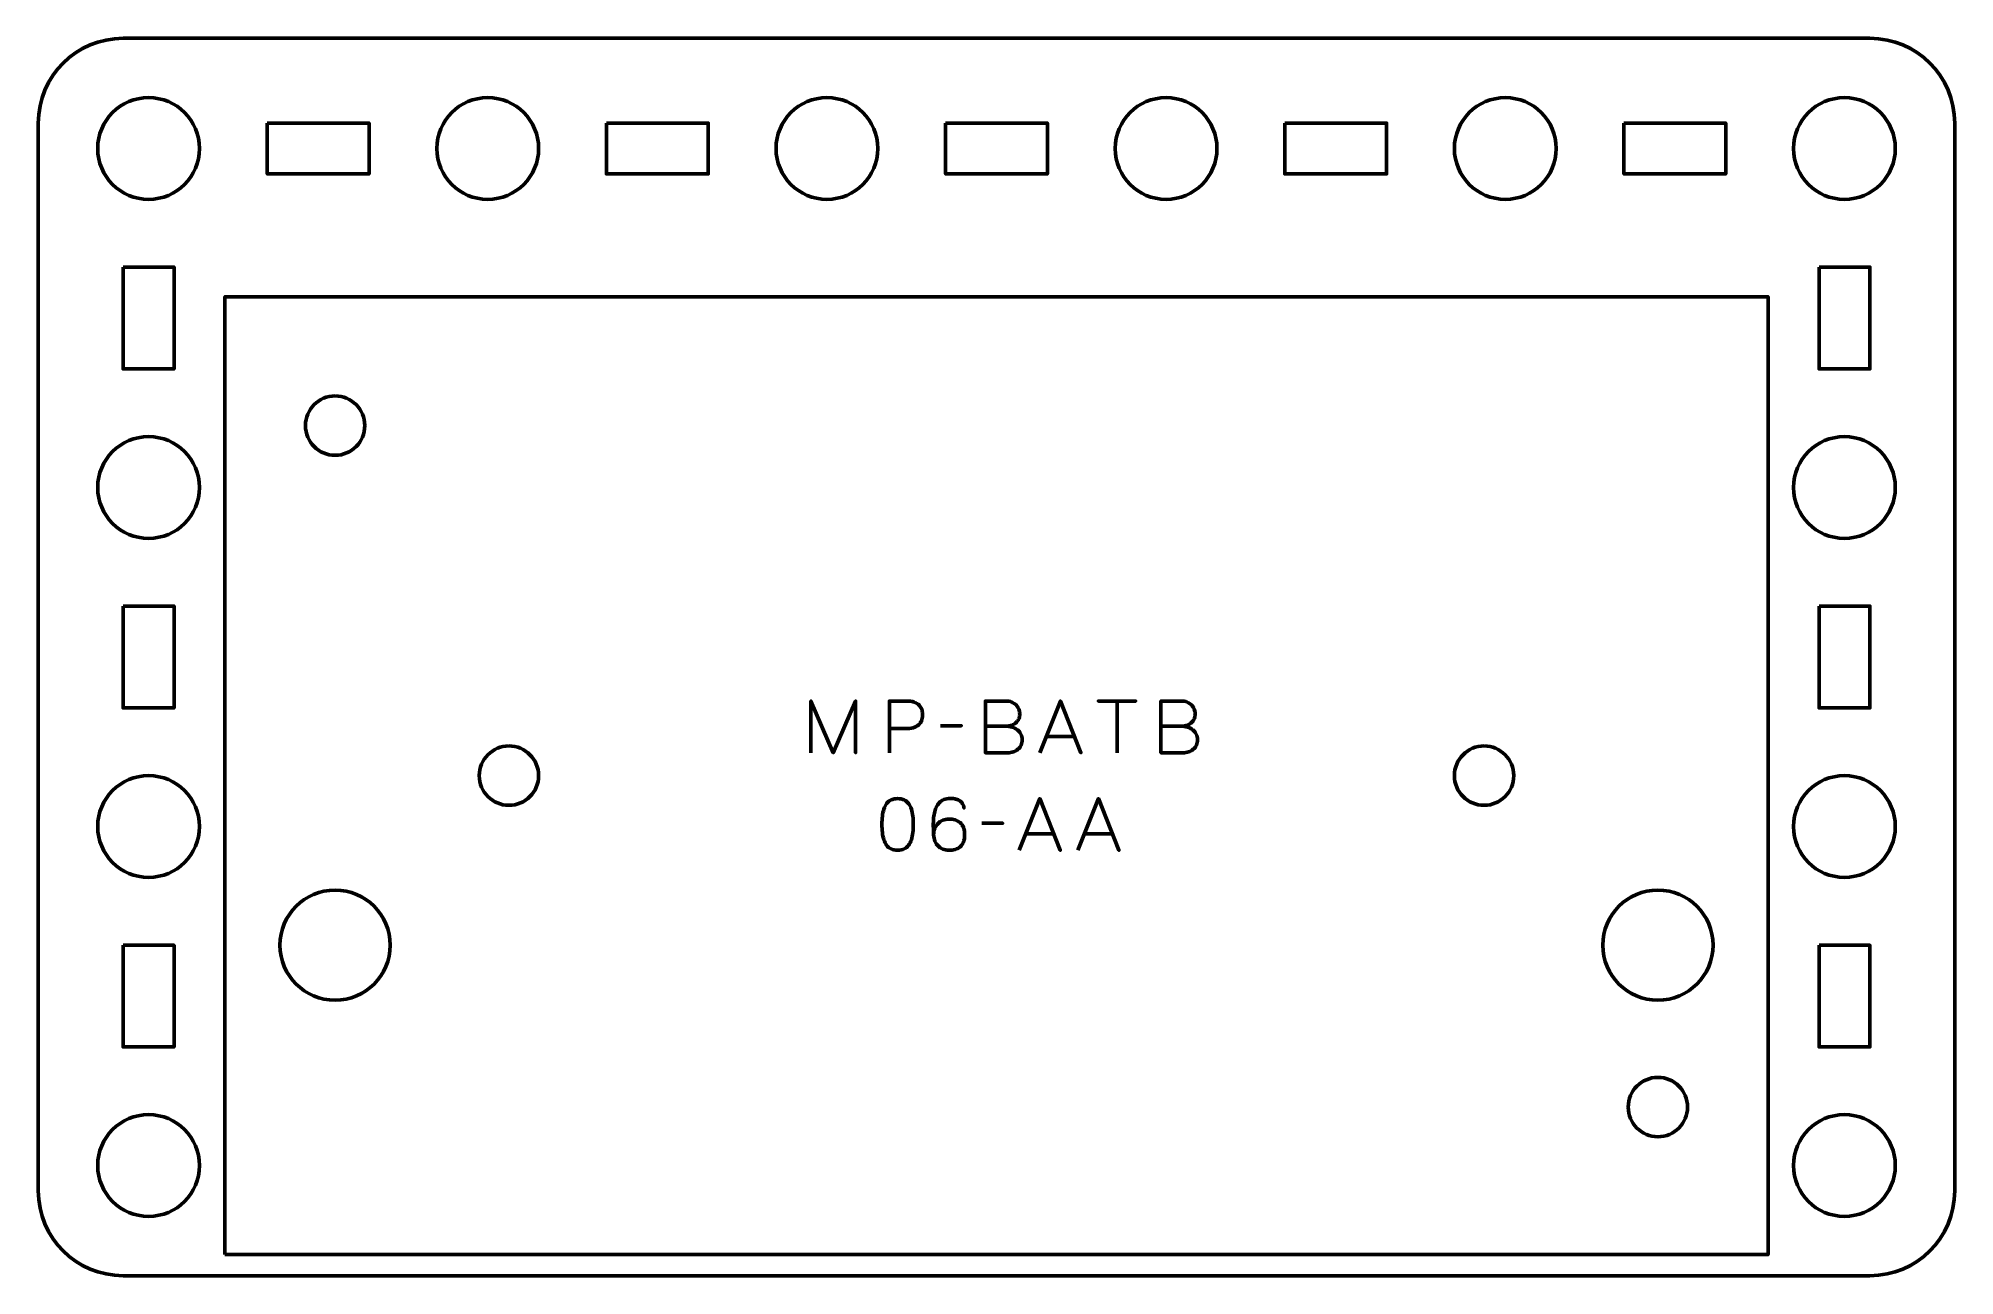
# Model space of a CAD drawing. Header units: centimetres. Extents: x -16.2 to -4.8, y -18.5 to -11.2.
import ezdxf

# ---------------------------------------------------------------- set-up
doc = ezdxf.new("R2010")
doc.units = ezdxf.units.CM
doc.header["$MEASUREMENT"] = 0
doc.layers.add('Layer 1', color=7, linetype='Continuous')

msp = doc.modelspace()

# ---------------------------------------------------------------- linework, layer by layer
at = {"layer": 'Layer 1', "color": 30, "lineweight": 53}
msp.add_lwpolyline([(-15.05, -18.375), (-5.95, -18.375), (-5.95, -12.725), (-15.05, -12.725), (-15.05, -18.375)], close=True, dxfattribs=at)
for centre, major_axis in [((-14.4, -13.485), (0, 0.175)), ((-13.375, -15.55), (0, 0.175)), ((-13.375, -15.55), (0, 0.175)), ((-7.625, -15.55), (0, 0.175)), ((-14.4, -16.55), (0, 0.325)), ((-6.6, -16.55), (0, 0.325)), ((-6.6, -17.505), (0, 0.175))]:
    msp.add_ellipse(centre, major_axis=major_axis, ratio=1, dxfattribs=at)
at = {"layer": 'Layer 1', "lineweight": 53}
for points, knots in [([(-15.64991, -11.19999), (-15.64991, -11.19999), (-5.34994, -11.19999), (-5.34994, -11.19999), (-5.34994, -11.19999), (-5.07295, -11.19999), (-4.84999, -11.42308), (-4.84999, -11.70008), (-4.84999, -11.70008), (-4.84999, -11.70008), (-4.84999, -18.00005), (-4.84999, -18.00005), (-4.84999, -18.00005), (-4.84999, -18.27702), (-5.07295, -18.50001), (-5.34994, -18.50001), (-5.34994, -18.50001), (-5.34994, -18.50001), (-15.64991, -18.50001), (-15.64991, -18.50001), (-15.64991, -18.50001), (-15.92691, -18.50001), (-16.15001, -18.27702), (-16.15001, -18.00005), (-16.15001, -18.00005), (-16.15001, -18.00005), (-16.15001, -11.70008), (-16.15001, -11.70008), (-16.15001, -11.70008), (-16.15001, -11.42308), (-15.92691, -11.19999), (-15.64991, -11.19999)], [0, 0, 0, 0, 0.125, 0.125, 0.125, 0.125, 0.25, 0.25, 0.25, 0.25, 0.375, 0.375, 0.375, 0.375, 0.5, 0.5, 0.5, 0.5, 0.625, 0.625, 0.625, 0.625, 0.75, 0.75, 0.75, 0.75, 0.875, 0.875, 0.875, 0.875, 1, 1, 1, 1]), ([(-15.19998, -11.85002), (-15.19998, -12.01579), (-15.33421, -12.15002), (-15.49998, -12.15002), (-15.49998, -12.15002), (-15.66564, -12.15002), (-15.79998, -12.01579), (-15.79998, -11.85002), (-15.79998, -11.85002), (-15.79998, -11.68435), (-15.66564, -11.55001), (-15.49998, -11.55001), (-15.49998, -11.55001), (-15.33421, -11.55001), (-15.19998, -11.68435), (-15.19998, -11.85002)], [0, 0, 0, 0, 0.25, 0.25, 0.25, 0.25, 0.5, 0.5, 0.5, 0.5, 0.75, 0.75, 0.75, 0.75, 1, 1, 1, 1]), ([(-13.1999, -11.85002), (-13.1999, -12.01579), (-13.33428, -12.15002), (-13.49991, -12.15002), (-13.49991, -12.15002), (-13.66568, -12.15002), (-13.79991, -12.01579), (-13.79991, -11.85002), (-13.79991, -11.85002), (-13.79991, -11.68435), (-13.66568, -11.55001), (-13.49991, -11.55001), (-13.49991, -11.55001), (-13.33428, -11.55001), (-13.1999, -11.68435), (-13.1999, -11.85002)], [0, 0, 0, 0, 0.25, 0.25, 0.25, 0.25, 0.5, 0.5, 0.5, 0.5, 0.75, 0.75, 0.75, 0.75, 1, 1, 1, 1]), ([(-11.19998, -11.85002), (-11.19998, -12.01579), (-11.33432, -12.15002), (-11.49998, -12.15002), (-11.49998, -12.15002), (-11.66561, -12.15002), (-11.79999, -12.01579), (-11.79999, -11.85002), (-11.79999, -11.85002), (-11.79999, -11.68435), (-11.66561, -11.55001), (-11.49998, -11.55001), (-11.49998, -11.55001), (-11.33432, -11.55001), (-11.19998, -11.68435), (-11.19998, -11.85002)], [0, 0, 0, 0, 0.25, 0.25, 0.25, 0.25, 0.5, 0.5, 0.5, 0.5, 0.75, 0.75, 0.75, 0.75, 1, 1, 1, 1]), ([(-9.20001, -11.85002), (-9.20001, -12.01579), (-9.33425, -12.15002), (-9.50002, -12.15002), (-9.50002, -12.15002), (-9.66568, -12.15002), (-9.80002, -12.01579), (-9.80002, -11.85002), (-9.80002, -11.85002), (-9.80002, -11.68435), (-9.66568, -11.55001), (-9.50002, -11.55001), (-9.50002, -11.55001), (-9.33425, -11.55001), (-9.20001, -11.68435), (-9.20001, -11.85002)], [0, 0, 0, 0, 0.25, 0.25, 0.25, 0.25, 0.5, 0.5, 0.5, 0.5, 0.75, 0.75, 0.75, 0.75, 1, 1, 1, 1]), ([(-7.19994, -11.85002), (-7.19994, -12.01579), (-7.33431, -12.15002), (-7.49994, -12.15002), (-7.49994, -12.15002), (-7.66571, -12.15002), (-7.79994, -12.01579), (-7.79994, -11.85002), (-7.79994, -11.85002), (-7.79994, -11.68435), (-7.66571, -11.55001), (-7.49994, -11.55001), (-7.49994, -11.55001), (-7.33431, -11.55001), (-7.19994, -11.68435), (-7.19994, -11.85002)], [0, 0, 0, 0, 0.25, 0.25, 0.25, 0.25, 0.5, 0.5, 0.5, 0.5, 0.75, 0.75, 0.75, 0.75, 1, 1, 1, 1]), ([(-5.20002, -11.85002), (-5.20002, -12.01579), (-5.33435, -12.15002), (-5.49997, -12.15002), (-5.49997, -12.15002), (-5.66564, -12.15002), (-5.79998, -12.01579), (-5.79998, -11.85002), (-5.79998, -11.85002), (-5.79998, -11.68435), (-5.66564, -11.55001), (-5.49997, -11.55001), (-5.49997, -11.55001), (-5.33435, -11.55001), (-5.20002, -11.68435), (-5.20002, -11.85002)], [0, 0, 0, 0, 0.25, 0.25, 0.25, 0.25, 0.5, 0.5, 0.5, 0.5, 0.75, 0.75, 0.75, 0.75, 1, 1, 1, 1]), ([(-14.79996, -11.70008), (-14.79996, -11.70008), (-14.19996, -11.70008), (-14.19996, -11.70008), (-14.19996, -11.70008), (-14.19996, -11.70008), (-14.19996, -12.00009), (-14.19996, -12.00009), (-14.19996, -12.00009), (-14.19996, -12.00009), (-14.79996, -12.00009), (-14.79996, -12.00009), (-14.79996, -12.00009), (-14.79996, -12.00009), (-14.79996, -11.70008), (-14.79996, -11.70008)], [0, 0, 0, 0, 0.25, 0.25, 0.25, 0.25, 0.5, 0.5, 0.5, 0.5, 0.75, 0.75, 0.75, 0.75, 1, 1, 1, 1]), ([(-12.8, -11.70008), (-12.8, -11.70008), (-12.2, -11.70008), (-12.2, -11.70008), (-12.2, -11.70008), (-12.2, -11.70008), (-12.2, -12.00009), (-12.2, -12.00009), (-12.2, -12.00009), (-12.2, -12.00009), (-12.8, -12.00009), (-12.8, -12.00009), (-12.8, -12.00009), (-12.8, -12.00009), (-12.8, -11.70008), (-12.8, -11.70008)], [0, 0, 0, 0, 0.25, 0.25, 0.25, 0.25, 0.5, 0.5, 0.5, 0.5, 0.75, 0.75, 0.75, 0.75, 1, 1, 1, 1]), ([(-10.79993, -11.70008), (-10.79993, -11.70008), (-10.19993, -11.70008), (-10.19993, -11.70008), (-10.19993, -11.70008), (-10.19993, -11.70008), (-10.19993, -12.00009), (-10.19993, -12.00009), (-10.19993, -12.00009), (-10.19993, -12.00009), (-10.79993, -12.00009), (-10.79993, -12.00009), (-10.79993, -12.00009), (-10.79993, -12.00009), (-10.79993, -11.70008), (-10.79993, -11.70008)], [0, 0, 0, 0, 0.25, 0.25, 0.25, 0.25, 0.5, 0.5, 0.5, 0.5, 0.75, 0.75, 0.75, 0.75, 1, 1, 1, 1]), ([(-8.79996, -11.70008), (-8.79996, -11.70008), (-8.19996, -11.70008), (-8.19996, -11.70008), (-8.19996, -11.70008), (-8.19996, -11.70008), (-8.19996, -12.00009), (-8.19996, -12.00009), (-8.19996, -12.00009), (-8.19996, -12.00009), (-8.79996, -12.00009), (-8.79996, -12.00009), (-8.79996, -12.00009), (-8.79996, -12.00009), (-8.79996, -11.70008), (-8.79996, -11.70008)], [0, 0, 0, 0, 0.25, 0.25, 0.25, 0.25, 0.5, 0.5, 0.5, 0.5, 0.75, 0.75, 0.75, 0.75, 1, 1, 1, 1]), ([(-6.80003, -11.70008), (-6.80003, -11.70008), (-6.20003, -11.70008), (-6.20003, -11.70008), (-6.20003, -11.70008), (-6.20003, -11.70008), (-6.20003, -12.00009), (-6.20003, -12.00009), (-6.20003, -12.00009), (-6.20003, -12.00009), (-6.80003, -12.00009), (-6.80003, -12.00009), (-6.80003, -12.00009), (-6.80003, -12.00009), (-6.80003, -11.70008), (-6.80003, -11.70008)], [0, 0, 0, 0, 0.25, 0.25, 0.25, 0.25, 0.5, 0.5, 0.5, 0.5, 0.75, 0.75, 0.75, 0.75, 1, 1, 1, 1]), ([(-15.64991, -12.55003), (-15.64991, -12.55003), (-15.34991, -12.55003), (-15.34991, -12.55003), (-15.34991, -12.55003), (-15.34991, -12.55003), (-15.34991, -13.15004), (-15.34991, -13.15004), (-15.34991, -13.15004), (-15.34991, -13.15004), (-15.64991, -13.15004), (-15.64991, -13.15004), (-15.64991, -13.15004), (-15.64991, -13.15004), (-15.64991, -12.55003), (-15.64991, -12.55003)], [0, 0, 0, 0, 0.25, 0.25, 0.25, 0.25, 0.5, 0.5, 0.5, 0.5, 0.75, 0.75, 0.75, 0.75, 1, 1, 1, 1]), ([(-5.64991, -12.55003), (-5.64991, -12.55003), (-5.3499, -12.55003), (-5.3499, -12.55003), (-5.3499, -12.55003), (-5.3499, -12.55003), (-5.3499, -13.15004), (-5.3499, -13.15004), (-5.3499, -13.15004), (-5.3499, -13.15004), (-5.64991, -13.15004), (-5.64991, -13.15004), (-5.64991, -13.15004), (-5.64991, -13.15004), (-5.64991, -12.55003), (-5.64991, -12.55003)], [0, 0, 0, 0, 0.25, 0.25, 0.25, 0.25, 0.5, 0.5, 0.5, 0.5, 0.75, 0.75, 0.75, 0.75, 1, 1, 1, 1]), ([(-15.19998, -13.85009), (-15.19998, -14.01572), (-15.33421, -14.15009), (-15.49998, -14.15009), (-15.49998, -14.15009), (-15.66564, -14.15009), (-15.79998, -14.01572), (-15.79998, -13.85009), (-15.79998, -13.85009), (-15.79998, -13.68432), (-15.66564, -13.55009), (-15.49998, -13.55009), (-15.49998, -13.55009), (-15.33421, -13.55009), (-15.19998, -13.68432), (-15.19998, -13.85009)], [0, 0, 0, 0, 0.25, 0.25, 0.25, 0.25, 0.5, 0.5, 0.5, 0.5, 0.75, 0.75, 0.75, 0.75, 1, 1, 1, 1]), ([(-5.20002, -13.85009), (-5.20002, -14.01572), (-5.33435, -14.15009), (-5.49997, -14.15009), (-5.49997, -14.15009), (-5.66564, -14.15009), (-5.79998, -14.01572), (-5.79998, -13.85009), (-5.79998, -13.85009), (-5.79998, -13.68432), (-5.66564, -13.55009), (-5.49997, -13.55009), (-5.49997, -13.55009), (-5.33435, -13.55009), (-5.20002, -13.68432), (-5.20002, -13.85009)], [0, 0, 0, 0, 0.25, 0.25, 0.25, 0.25, 0.5, 0.5, 0.5, 0.5, 0.75, 0.75, 0.75, 0.75, 1, 1, 1, 1]), ([(-15.64991, -14.55), (-15.64991, -14.55), (-15.34991, -14.55), (-15.34991, -14.55), (-15.34991, -14.55), (-15.34991, -14.55), (-15.34991, -15.14999), (-15.34991, -15.14999), (-15.34991, -15.14999), (-15.34991, -15.14999), (-15.64991, -15.14999), (-15.64991, -15.14999), (-15.64991, -15.14999), (-15.64991, -15.14999), (-15.64991, -14.55), (-15.64991, -14.55)], [0, 0, 0, 0, 0.25, 0.25, 0.25, 0.25, 0.5, 0.5, 0.5, 0.5, 0.75, 0.75, 0.75, 0.75, 1, 1, 1, 1]), ([(-5.64991, -14.55), (-5.64991, -14.55), (-5.3499, -14.55), (-5.3499, -14.55), (-5.3499, -14.55), (-5.3499, -14.55), (-5.3499, -15.14999), (-5.3499, -15.14999), (-5.3499, -15.14999), (-5.3499, -15.14999), (-5.64991, -15.14999), (-5.64991, -15.14999), (-5.64991, -15.14999), (-5.64991, -15.14999), (-5.64991, -14.55), (-5.64991, -14.55)], [0, 0, 0, 0, 0.25, 0.25, 0.25, 0.25, 0.5, 0.5, 0.5, 0.5, 0.75, 0.75, 0.75, 0.75, 1, 1, 1, 1]), ([(-15.19998, -15.85001), (-15.19998, -16.01568), (-15.33421, -16.15001), (-15.49998, -16.15001), (-15.49998, -16.15001), (-15.66564, -16.15001), (-15.79998, -16.01568), (-15.79998, -15.85001), (-15.79998, -15.85001), (-15.79998, -15.68438), (-15.66564, -15.55001), (-15.49998, -15.55001), (-15.49998, -15.55001), (-15.33421, -15.55001), (-15.19998, -15.68438), (-15.19998, -15.85001)], [0, 0, 0, 0, 0.25, 0.25, 0.25, 0.25, 0.5, 0.5, 0.5, 0.5, 0.75, 0.75, 0.75, 0.75, 1, 1, 1, 1]), ([(-5.20002, -15.85001), (-5.20002, -16.01568), (-5.33435, -16.15001), (-5.49997, -16.15001), (-5.49997, -16.15001), (-5.66564, -16.15001), (-5.79998, -16.01568), (-5.79998, -15.85001), (-5.79998, -15.85001), (-5.79998, -15.68438), (-5.66564, -15.55001), (-5.49997, -15.55001), (-5.49997, -15.55001), (-5.33435, -15.55001), (-5.20002, -15.68438), (-5.20002, -15.85001)], [0, 0, 0, 0, 0.25, 0.25, 0.25, 0.25, 0.5, 0.5, 0.5, 0.5, 0.75, 0.75, 0.75, 0.75, 1, 1, 1, 1]), ([(-15.64991, -16.55006), (-15.64991, -16.55006), (-15.34991, -16.55006), (-15.34991, -16.55006), (-15.34991, -16.55006), (-15.34991, -16.55006), (-15.34991, -17.15007), (-15.34991, -17.15007), (-15.34991, -17.15007), (-15.34991, -17.15007), (-15.64991, -17.15007), (-15.64991, -17.15007), (-15.64991, -17.15007), (-15.64991, -17.15007), (-15.64991, -16.55006), (-15.64991, -16.55006)], [0, 0, 0, 0, 0.25, 0.25, 0.25, 0.25, 0.5, 0.5, 0.5, 0.5, 0.75, 0.75, 0.75, 0.75, 1, 1, 1, 1]), ([(-5.64991, -16.55006), (-5.64991, -16.55006), (-5.3499, -16.55006), (-5.3499, -16.55006), (-5.3499, -16.55006), (-5.3499, -16.55006), (-5.3499, -17.15007), (-5.3499, -17.15007), (-5.3499, -17.15007), (-5.3499, -17.15007), (-5.64991, -17.15007), (-5.64991, -17.15007), (-5.64991, -17.15007), (-5.64991, -17.15007), (-5.64991, -16.55006), (-5.64991, -16.55006)], [0, 0, 0, 0, 0.25, 0.25, 0.25, 0.25, 0.5, 0.5, 0.5, 0.5, 0.75, 0.75, 0.75, 0.75, 1, 1, 1, 1]), ([(-15.19998, -17.84998), (-15.19998, -18.01575), (-15.33421, -18.14998), (-15.49998, -18.14998), (-15.49998, -18.14998), (-15.66564, -18.14998), (-15.79998, -18.01575), (-15.79998, -17.84998), (-15.79998, -17.84998), (-15.79998, -17.68431), (-15.66564, -17.54998), (-15.49998, -17.54998), (-15.49998, -17.54998), (-15.33421, -17.54998), (-15.19998, -17.68431), (-15.19998, -17.84998)], [0, 0, 0, 0, 0.25, 0.25, 0.25, 0.25, 0.5, 0.5, 0.5, 0.5, 0.75, 0.75, 0.75, 0.75, 1, 1, 1, 1]), ([(-5.20002, -17.84998), (-5.20002, -18.01575), (-5.33435, -18.14998), (-5.49997, -18.14998), (-5.49997, -18.14998), (-5.66564, -18.14998), (-5.79998, -18.01575), (-5.79998, -17.84998), (-5.79998, -17.84998), (-5.79998, -17.68431), (-5.66564, -17.54998), (-5.49997, -17.54998), (-5.49997, -17.54998), (-5.33435, -17.54998), (-5.20002, -17.68431), (-5.20002, -17.84998)], [0, 0, 0, 0, 0.25, 0.25, 0.25, 0.25, 0.5, 0.5, 0.5, 0.5, 0.75, 0.75, 0.75, 0.75, 1, 1, 1, 1])]:
    msp.add_open_spline(points, degree=3, knots=knots, dxfattribs=at)
at = {"layer": 'Layer 1', "color": 30, "lineweight": 53}
for points, knots in [([(-11.59409, -15.41492), (-11.59409, -15.41492), (-11.59409, -15.1097), (-11.59409, -15.1097), (-11.59409, -15.1097), (-11.59409, -15.1097), (-11.46286, -15.41492), (-11.46286, -15.41492), (-11.46286, -15.41492), (-11.46286, -15.41492), (-11.3312, -15.1097), (-11.3312, -15.1097), (-11.3312, -15.1097), (-11.3312, -15.1097), (-11.3312, -15.41492), (-11.3312, -15.41492), (-11.3312, -15.41492), (-11.3312, -15.41492), (-11.3312, -15.1097), (-11.3312, -15.1097), (-11.3312, -15.1097), (-11.3312, -15.1097), (-11.46286, -15.41492), (-11.46286, -15.41492), (-11.46286, -15.41492), (-11.46286, -15.41492), (-11.59409, -15.1097), (-11.59409, -15.1097), (-11.59409, -15.1097), (-11.59409, -15.1097), (-11.59409, -15.41492), (-11.59409, -15.41492)], [0, 0, 0, 0, 0.125, 0.125, 0.125, 0.125, 0.25, 0.25, 0.25, 0.25, 0.375, 0.375, 0.375, 0.375, 0.5, 0.5, 0.5, 0.5, 0.625, 0.625, 0.625, 0.625, 0.75, 0.75, 0.75, 0.75, 0.875, 0.875, 0.875, 0.875, 1, 1, 1, 1]), ([(-11.13139, -15.41492), (-11.13139, -15.41492), (-11.13139, -15.1097), (-11.13139, -15.1097), (-11.13139, -15.1097), (-11.13139, -15.1097), (-11.03402, -15.1097), (-11.03402, -15.1097), (-11.03402, -15.1097), (-11.01455, -15.10977), (-10.99854, -15.11196), (-10.98591, -15.11619), (-10.98591, -15.11619), (-10.97335, -15.12035), (-10.96347, -15.12614), (-10.95634, -15.13348), (-10.95634, -15.13348), (-10.94922, -15.14074), (-10.94414, -15.14907), (-10.94103, -15.15845), (-10.94103, -15.15845), (-10.938, -15.16784), (-10.93624, -15.17764), (-10.93581, -15.18802), (-10.93581, -15.18802), (-10.93532, -15.19839), (-10.93652, -15.20855), (-10.93934, -15.21842), (-10.93934, -15.21842), (-10.94223, -15.2283), (-10.9471, -15.23726), (-10.95409, -15.24531), (-10.95409, -15.24531), (-10.961, -15.25335), (-10.97038, -15.25977), (-10.98217, -15.2645), (-10.98217, -15.2645), (-10.99395, -15.26929), (-11.00855, -15.27169), (-11.02598, -15.27183), (-11.02598, -15.27183), (-11.02598, -15.27183), (-11.13139, -15.27183), (-11.13139, -15.27183), (-11.13139, -15.27183), (-11.13139, -15.27183), (-11.02598, -15.27183), (-11.02598, -15.27183), (-11.02598, -15.27183), (-11.00891, -15.27169), (-10.99444, -15.26929), (-10.98273, -15.2645), (-10.98273, -15.2645), (-10.97095, -15.25977), (-10.96156, -15.25335), (-10.95451, -15.24531), (-10.95451, -15.24531), (-10.94752, -15.23726), (-10.94251, -15.2283), (-10.93955, -15.21842), (-10.93955, -15.21842), (-10.93659, -15.20855), (-10.93532, -15.19839), (-10.93581, -15.18802), (-10.93581, -15.18802), (-10.93624, -15.17764), (-10.938, -15.16784), (-10.94117, -15.15845), (-10.94117, -15.15845), (-10.94428, -15.14907), (-10.9495, -15.14074), (-10.95663, -15.13348), (-10.95663, -15.13348), (-10.96382, -15.12614), (-10.9737, -15.12035), (-10.98626, -15.11619), (-10.98626, -15.11619), (-10.99889, -15.11196), (-11.01476, -15.10977), (-11.03402, -15.1097), (-11.03402, -15.1097), (-11.03402, -15.1097), (-11.13139, -15.1097), (-11.13139, -15.1097), (-11.13139, -15.1097), (-11.13139, -15.1097), (-11.13139, -15.41492), (-11.13139, -15.41492)], [0, 0, 0, 0, 0.04545455, 0.04545455, 0.04545455, 0.04545455, 0.09090909, 0.09090909, 0.09090909, 0.09090909, 0.13636364, 0.13636364, 0.13636364, 0.13636364, 0.18181818, 0.18181818, 0.18181818, 0.18181818, 0.22727273, 0.22727273, 0.22727273, 0.22727273, 0.27272727, 0.27272727, 0.27272727, 0.27272727, 0.31818182, 0.31818182, 0.31818182, 0.31818182, 0.36363636, 0.36363636, 0.36363636, 0.36363636, 0.40909091, 0.40909091, 0.40909091, 0.40909091, 0.45454545, 0.45454545, 0.45454545, 0.45454545, 0.5, 0.5, 0.5, 0.5, 0.54545455, 0.54545455, 0.54545455, 0.54545455, 0.59090909, 0.59090909, 0.59090909, 0.59090909, 0.63636364, 0.63636364, 0.63636364, 0.63636364, 0.68181818, 0.68181818, 0.68181818, 0.68181818, 0.72727273, 0.72727273, 0.72727273, 0.72727273, 0.77272727, 0.77272727, 0.77272727, 0.77272727, 0.81818182, 0.81818182, 0.81818182, 0.81818182, 0.86363636, 0.86363636, 0.86363636, 0.86363636, 0.90909091, 0.90909091, 0.90909091, 0.90909091, 0.95454545, 0.95454545, 0.95454545, 0.95454545, 1, 1, 1, 1]), ([(-10.56498, -15.25786), (-10.56498, -15.25786), (-10.44772, -15.25786), (-10.44772, -15.25786), (-10.44772, -15.25786), (-10.43248, -15.25779), (-10.4195, -15.25568), (-10.40856, -15.25151), (-10.40856, -15.25151), (-10.39769, -15.24742), (-10.38888, -15.24185), (-10.38203, -15.23486), (-10.38203, -15.23486), (-10.37519, -15.22788), (-10.37025, -15.21998), (-10.36714, -15.21123), (-10.36714, -15.21123), (-10.36411, -15.20255), (-10.3627, -15.19352), (-10.36305, -15.18421), (-10.36305, -15.18421), (-10.36348, -15.17489), (-10.36545, -15.16586), (-10.36898, -15.15704), (-10.36898, -15.15704), (-10.37244, -15.14822), (-10.37766, -15.14025), (-10.3845, -15.13312), (-10.3845, -15.13312), (-10.39134, -15.126), (-10.39988, -15.12035), (-10.41025, -15.11619), (-10.41025, -15.11619), (-10.42063, -15.11196), (-10.43283, -15.10977), (-10.44687, -15.1097), (-10.44687, -15.1097), (-10.44687, -15.1097), (-10.56498, -15.1097), (-10.56498, -15.1097), (-10.56498, -15.1097), (-10.56498, -15.1097), (-10.56498, -15.41492), (-10.56498, -15.41492), (-10.56498, -15.41492), (-10.56498, -15.41492), (-10.43502, -15.41492), (-10.43502, -15.41492), (-10.43502, -15.41492), (-10.42288, -15.41492), (-10.41159, -15.41316), (-10.40115, -15.4097), (-10.40115, -15.4097), (-10.39071, -15.40617), (-10.38161, -15.40116), (-10.37371, -15.39446), (-10.37371, -15.39446), (-10.36587, -15.38783), (-10.35974, -15.37978), (-10.35536, -15.37026), (-10.35536, -15.37026), (-10.35099, -15.36073), (-10.34873, -15.34994), (-10.34866, -15.33787), (-10.34866, -15.33787), (-10.34894, -15.32574), (-10.35148, -15.3148), (-10.35635, -15.305), (-10.35635, -15.305), (-10.36122, -15.29519), (-10.36799, -15.28679), (-10.37674, -15.27974), (-10.37674, -15.27974), (-10.38549, -15.27275), (-10.39593, -15.26732), (-10.40793, -15.26358), (-10.40793, -15.26358), (-10.41992, -15.25984), (-10.43318, -15.25794), (-10.44772, -15.25786), (-10.44772, -15.25786), (-10.43318, -15.25794), (-10.41992, -15.25984), (-10.40793, -15.26358), (-10.40793, -15.26358), (-10.39593, -15.26732), (-10.38549, -15.27275), (-10.37674, -15.27974), (-10.37674, -15.27974), (-10.36799, -15.28679), (-10.36122, -15.29519), (-10.35635, -15.305), (-10.35635, -15.305), (-10.35148, -15.3148), (-10.34894, -15.32574), (-10.34866, -15.33787), (-10.34866, -15.33787), (-10.34873, -15.34994), (-10.35099, -15.36073), (-10.35536, -15.37026), (-10.35536, -15.37026), (-10.35974, -15.37978), (-10.36587, -15.38783), (-10.37371, -15.39446), (-10.37371, -15.39446), (-10.38161, -15.40116), (-10.39071, -15.40617), (-10.40115, -15.4097), (-10.40115, -15.4097), (-10.41159, -15.41316), (-10.42288, -15.41492), (-10.43502, -15.41492), (-10.43502, -15.41492), (-10.43502, -15.41492), (-10.56498, -15.41492), (-10.56498, -15.41492), (-10.56498, -15.41492), (-10.56498, -15.41492), (-10.56498, -15.1097), (-10.56498, -15.1097), (-10.56498, -15.1097), (-10.56498, -15.1097), (-10.44687, -15.1097), (-10.44687, -15.1097), (-10.44687, -15.1097), (-10.43283, -15.10977), (-10.42063, -15.11196), (-10.41025, -15.11619), (-10.41025, -15.11619), (-10.39988, -15.12035), (-10.39134, -15.126), (-10.3845, -15.13312), (-10.3845, -15.13312), (-10.37766, -15.14025), (-10.37244, -15.14822), (-10.36898, -15.15704), (-10.36898, -15.15704), (-10.36545, -15.16586), (-10.36348, -15.17489), (-10.36305, -15.18421), (-10.36305, -15.18421), (-10.3627, -15.19352), (-10.36411, -15.20255), (-10.36714, -15.21123), (-10.36714, -15.21123), (-10.37025, -15.21998), (-10.37519, -15.22788), (-10.38203, -15.23486), (-10.38203, -15.23486), (-10.38888, -15.24185), (-10.39769, -15.24742), (-10.40856, -15.25151), (-10.40856, -15.25151), (-10.4195, -15.25568), (-10.43248, -15.25779), (-10.44772, -15.25786), (-10.44772, -15.25786), (-10.44772, -15.25786), (-10.56498, -15.25786), (-10.56498, -15.25786)], [0, 0, 0, 0, 0.025, 0.025, 0.025, 0.025, 0.05, 0.05, 0.05, 0.05, 0.075, 0.075, 0.075, 0.075, 0.1, 0.1, 0.1, 0.1, 0.125, 0.125, 0.125, 0.125, 0.15, 0.15, 0.15, 0.15, 0.175, 0.175, 0.175, 0.175, 0.2, 0.2, 0.2, 0.2, 0.225, 0.225, 0.225, 0.225, 0.25, 0.25, 0.25, 0.25, 0.275, 0.275, 0.275, 0.275, 0.3, 0.3, 0.3, 0.3, 0.325, 0.325, 0.325, 0.325, 0.35, 0.35, 0.35, 0.35, 0.375, 0.375, 0.375, 0.375, 0.4, 0.4, 0.4, 0.4, 0.425, 0.425, 0.425, 0.425, 0.45, 0.45, 0.45, 0.45, 0.475, 0.475, 0.475, 0.475, 0.5, 0.5, 0.5, 0.5, 0.525, 0.525, 0.525, 0.525, 0.55, 0.55, 0.55, 0.55, 0.575, 0.575, 0.575, 0.575, 0.6, 0.6, 0.6, 0.6, 0.625, 0.625, 0.625, 0.625, 0.65, 0.65, 0.65, 0.65, 0.675, 0.675, 0.675, 0.675, 0.7, 0.7, 0.7, 0.7, 0.725, 0.725, 0.725, 0.725, 0.75, 0.75, 0.75, 0.75, 0.775, 0.775, 0.775, 0.775, 0.8, 0.8, 0.8, 0.8, 0.825, 0.825, 0.825, 0.825, 0.85, 0.85, 0.85, 0.85, 0.875, 0.875, 0.875, 0.875, 0.9, 0.9, 0.9, 0.9, 0.925, 0.925, 0.925, 0.925, 0.95, 0.95, 0.95, 0.95, 0.975, 0.975, 0.975, 0.975, 1, 1, 1, 1]), ([(-10.24452, -15.41492), (-10.24452, -15.41492), (-10.12345, -15.1097), (-10.12345, -15.1097), (-10.12345, -15.1097), (-10.12345, -15.1097), (-10.00195, -15.41492), (-10.00195, -15.41492), (-10.00195, -15.41492), (-10.00195, -15.41492), (-10.12345, -15.1097), (-10.12345, -15.1097), (-10.12345, -15.1097), (-10.12345, -15.1097), (-10.24452, -15.41492), (-10.24452, -15.41492)], [0, 0, 0, 0, 0.25, 0.25, 0.25, 0.25, 0.5, 0.5, 0.5, 0.5, 0.75, 0.75, 0.75, 0.75, 1, 1, 1, 1]), ([(-9.78902, -15.41492), (-9.78902, -15.41492), (-9.78902, -15.1097), (-9.78902, -15.1097), (-9.78902, -15.1097), (-9.78902, -15.1097), (-9.89866, -15.1097), (-9.89866, -15.1097), (-9.89866, -15.1097), (-9.89866, -15.1097), (-9.67853, -15.1097), (-9.67853, -15.1097), (-9.67853, -15.1097), (-9.67853, -15.1097), (-9.78902, -15.1097), (-9.78902, -15.1097), (-9.78902, -15.1097), (-9.78902, -15.1097), (-9.78902, -15.41492), (-9.78902, -15.41492)], [0, 0, 0, 0, 0.2, 0.2, 0.2, 0.2, 0.4, 0.4, 0.4, 0.4, 0.6, 0.6, 0.6, 0.6, 0.8, 0.8, 0.8, 0.8, 1, 1, 1, 1]), ([(-9.53079, -15.25786), (-9.53079, -15.25786), (-9.41353, -15.25786), (-9.41353, -15.25786), (-9.41353, -15.25786), (-9.39829, -15.25779), (-9.38531, -15.25568), (-9.37437, -15.25151), (-9.37437, -15.25151), (-9.3635, -15.24742), (-9.35469, -15.24185), (-9.34784, -15.23486), (-9.34784, -15.23486), (-9.341, -15.22788), (-9.33606, -15.21998), (-9.33295, -15.21123), (-9.33295, -15.21123), (-9.32992, -15.20255), (-9.32851, -15.19352), (-9.32886, -15.18421), (-9.32886, -15.18421), (-9.32929, -15.17489), (-9.33126, -15.16586), (-9.33479, -15.15704), (-9.33479, -15.15704), (-9.33825, -15.14822), (-9.34347, -15.14025), (-9.35031, -15.13312), (-9.35031, -15.13312), (-9.35715, -15.126), (-9.36569, -15.12035), (-9.37606, -15.11619), (-9.37606, -15.11619), (-9.38644, -15.11196), (-9.39864, -15.10977), (-9.41268, -15.1097), (-9.41268, -15.1097), (-9.41268, -15.1097), (-9.53079, -15.1097), (-9.53079, -15.1097), (-9.53079, -15.1097), (-9.53079, -15.1097), (-9.53079, -15.41492), (-9.53079, -15.41492), (-9.53079, -15.41492), (-9.53079, -15.41492), (-9.40083, -15.41492), (-9.40083, -15.41492), (-9.40083, -15.41492), (-9.38869, -15.41492), (-9.3774, -15.41316), (-9.36696, -15.4097), (-9.36696, -15.4097), (-9.35652, -15.40617), (-9.34742, -15.40116), (-9.33952, -15.39446), (-9.33952, -15.39446), (-9.33168, -15.38783), (-9.32555, -15.37978), (-9.32117, -15.37026), (-9.32117, -15.37026), (-9.3168, -15.36073), (-9.31454, -15.34994), (-9.31447, -15.33787), (-9.31447, -15.33787), (-9.31475, -15.32574), (-9.31729, -15.3148), (-9.32216, -15.305), (-9.32216, -15.305), (-9.32703, -15.29519), (-9.3338, -15.28679), (-9.34255, -15.27974), (-9.34255, -15.27974), (-9.3513, -15.27275), (-9.36174, -15.26732), (-9.37374, -15.26358), (-9.37374, -15.26358), (-9.38573, -15.25984), (-9.39899, -15.25794), (-9.41353, -15.25786), (-9.41353, -15.25786), (-9.39899, -15.25794), (-9.38573, -15.25984), (-9.37374, -15.26358), (-9.37374, -15.26358), (-9.36174, -15.26732), (-9.3513, -15.27275), (-9.34255, -15.27974), (-9.34255, -15.27974), (-9.3338, -15.28679), (-9.32703, -15.29519), (-9.32216, -15.305), (-9.32216, -15.305), (-9.31729, -15.3148), (-9.31475, -15.32574), (-9.31447, -15.33787), (-9.31447, -15.33787), (-9.31454, -15.34994), (-9.3168, -15.36073), (-9.32117, -15.37026), (-9.32117, -15.37026), (-9.32555, -15.37978), (-9.33168, -15.38783), (-9.33952, -15.39446), (-9.33952, -15.39446), (-9.34742, -15.40116), (-9.35652, -15.40617), (-9.36696, -15.4097), (-9.36696, -15.4097), (-9.3774, -15.41316), (-9.38869, -15.41492), (-9.40083, -15.41492), (-9.40083, -15.41492), (-9.40083, -15.41492), (-9.53079, -15.41492), (-9.53079, -15.41492), (-9.53079, -15.41492), (-9.53079, -15.41492), (-9.53079, -15.1097), (-9.53079, -15.1097), (-9.53079, -15.1097), (-9.53079, -15.1097), (-9.41268, -15.1097), (-9.41268, -15.1097), (-9.41268, -15.1097), (-9.39864, -15.10977), (-9.38644, -15.11196), (-9.37606, -15.11619), (-9.37606, -15.11619), (-9.36569, -15.12035), (-9.35715, -15.126), (-9.35031, -15.13312), (-9.35031, -15.13312), (-9.34347, -15.14025), (-9.33825, -15.14822), (-9.33479, -15.15704), (-9.33479, -15.15704), (-9.33126, -15.16586), (-9.32929, -15.17489), (-9.32886, -15.18421), (-9.32886, -15.18421), (-9.32851, -15.19352), (-9.32992, -15.20255), (-9.33295, -15.21123), (-9.33295, -15.21123), (-9.33606, -15.21998), (-9.341, -15.22788), (-9.34784, -15.23486), (-9.34784, -15.23486), (-9.35469, -15.24185), (-9.3635, -15.24742), (-9.37437, -15.25151), (-9.37437, -15.25151), (-9.38531, -15.25568), (-9.39829, -15.25779), (-9.41353, -15.25786), (-9.41353, -15.25786), (-9.41353, -15.25786), (-9.53079, -15.25786), (-9.53079, -15.25786)], [0, 0, 0, 0, 0.025, 0.025, 0.025, 0.025, 0.05, 0.05, 0.05, 0.05, 0.075, 0.075, 0.075, 0.075, 0.1, 0.1, 0.1, 0.1, 0.125, 0.125, 0.125, 0.125, 0.15, 0.15, 0.15, 0.15, 0.175, 0.175, 0.175, 0.175, 0.2, 0.2, 0.2, 0.2, 0.225, 0.225, 0.225, 0.225, 0.25, 0.25, 0.25, 0.25, 0.275, 0.275, 0.275, 0.275, 0.3, 0.3, 0.3, 0.3, 0.325, 0.325, 0.325, 0.325, 0.35, 0.35, 0.35, 0.35, 0.375, 0.375, 0.375, 0.375, 0.4, 0.4, 0.4, 0.4, 0.425, 0.425, 0.425, 0.425, 0.45, 0.45, 0.45, 0.45, 0.475, 0.475, 0.475, 0.475, 0.5, 0.5, 0.5, 0.5, 0.525, 0.525, 0.525, 0.525, 0.55, 0.55, 0.55, 0.55, 0.575, 0.575, 0.575, 0.575, 0.6, 0.6, 0.6, 0.6, 0.625, 0.625, 0.625, 0.625, 0.65, 0.65, 0.65, 0.65, 0.675, 0.675, 0.675, 0.675, 0.7, 0.7, 0.7, 0.7, 0.725, 0.725, 0.725, 0.725, 0.75, 0.75, 0.75, 0.75, 0.775, 0.775, 0.775, 0.775, 0.8, 0.8, 0.8, 0.8, 0.825, 0.825, 0.825, 0.825, 0.85, 0.85, 0.85, 0.85, 0.875, 0.875, 0.875, 0.875, 0.9, 0.9, 0.9, 0.9, 0.925, 0.925, 0.925, 0.925, 0.95, 0.95, 0.95, 0.95, 0.975, 0.975, 0.975, 0.975, 1, 1, 1, 1]), ([(-10.83083, -15.25532), (-10.83083, -15.25532), (-10.70764, -15.25532), (-10.70764, -15.25532), (-10.70764, -15.25532), (-10.70764, -15.25532), (-10.83083, -15.25532), (-10.83083, -15.25532)], [0, 0, 0, 0, 0.5, 0.5, 0.5, 0.5, 1, 1, 1, 1]), ([(-10.20642, -15.31882), (-10.20642, -15.31882), (-10.04048, -15.31882), (-10.04048, -15.31882), (-10.04048, -15.31882), (-10.04048, -15.31882), (-10.20642, -15.31882), (-10.20642, -15.31882)], [0, 0, 0, 0, 0.5, 0.5, 0.5, 0.5, 1, 1, 1, 1]), ([(-11.08313, -15.99023), (-11.06832, -15.99016), (-11.05555, -15.98755), (-11.04489, -15.98247), (-11.04489, -15.98247), (-11.03431, -15.97739), (-11.02549, -15.97012), (-11.01844, -15.96088), (-11.01844, -15.96088), (-11.01145, -15.95157), (-11.00595, -15.94056), (-11.00186, -15.92786), (-11.00186, -15.92786), (-10.99783, -15.91516), (-10.99494, -15.90126), (-10.99332, -15.88602), (-10.99332, -15.88602), (-10.99162, -15.87078), (-10.99078, -15.85476), (-10.99085, -15.83783), (-10.99085, -15.83783), (-10.99078, -15.82097), (-10.99162, -15.80495), (-10.99332, -15.78978), (-10.99332, -15.78978), (-10.99494, -15.77461), (-10.99783, -15.76064), (-11.00186, -15.74794), (-11.00186, -15.74794), (-11.00595, -15.73531), (-11.01145, -15.72431), (-11.01844, -15.71492), (-11.01844, -15.71492), (-11.02549, -15.70561), (-11.03431, -15.69834), (-11.04489, -15.69326), (-11.04489, -15.69326), (-11.05555, -15.68811), (-11.06832, -15.6855), (-11.08313, -15.68543), (-11.08313, -15.68543), (-11.09795, -15.6855), (-11.11072, -15.68811), (-11.12138, -15.69326), (-11.12138, -15.69326), (-11.13196, -15.69834), (-11.14078, -15.70561), (-11.14783, -15.71492), (-11.14783, -15.71492), (-11.15482, -15.72431), (-11.16032, -15.73531), (-11.16441, -15.74794), (-11.16441, -15.74794), (-11.16844, -15.76064), (-11.17133, -15.77461), (-11.17295, -15.78978), (-11.17295, -15.78978), (-11.17464, -15.80495), (-11.17549, -15.82097), (-11.17542, -15.83783), (-11.17542, -15.83783), (-11.17549, -15.85476), (-11.17464, -15.87078), (-11.17295, -15.88602), (-11.17295, -15.88602), (-11.17133, -15.90126), (-11.16844, -15.91516), (-11.16441, -15.92786), (-11.16441, -15.92786), (-11.16032, -15.94056), (-11.15482, -15.95157), (-11.14783, -15.96088), (-11.14783, -15.96088), (-11.14078, -15.97012), (-11.13196, -15.97739), (-11.12138, -15.98247), (-11.12138, -15.98247), (-11.11072, -15.98755), (-11.09795, -15.99016), (-11.08313, -15.99023)], [0, 0, 0, 0, 0.05, 0.05, 0.05, 0.05, 0.1, 0.1, 0.1, 0.1, 0.15, 0.15, 0.15, 0.15, 0.2, 0.2, 0.2, 0.2, 0.25, 0.25, 0.25, 0.25, 0.3, 0.3, 0.3, 0.3, 0.35, 0.35, 0.35, 0.35, 0.4, 0.4, 0.4, 0.4, 0.45, 0.45, 0.45, 0.45, 0.5, 0.5, 0.5, 0.5, 0.55, 0.55, 0.55, 0.55, 0.6, 0.6, 0.6, 0.6, 0.65, 0.65, 0.65, 0.65, 0.7, 0.7, 0.7, 0.7, 0.75, 0.75, 0.75, 0.75, 0.8, 0.8, 0.8, 0.8, 0.85, 0.85, 0.85, 0.85, 0.9, 0.9, 0.9, 0.9, 0.95, 0.95, 0.95, 0.95, 1, 1, 1, 1]), ([(-11.08313, -15.99023), (-11.06832, -15.99016), (-11.05555, -15.98755), (-11.04489, -15.98247), (-11.04489, -15.98247), (-11.03431, -15.97739), (-11.02549, -15.97012), (-11.01844, -15.96088), (-11.01844, -15.96088), (-11.01145, -15.95157), (-11.00595, -15.94056), (-11.00186, -15.92786), (-11.00186, -15.92786), (-10.99783, -15.91516), (-10.99494, -15.90126), (-10.99332, -15.88602), (-10.99332, -15.88602), (-10.99162, -15.87078), (-10.99078, -15.85476), (-10.99085, -15.83783), (-10.99085, -15.83783), (-10.99078, -15.82097), (-10.99162, -15.80495), (-10.99332, -15.78978), (-10.99332, -15.78978), (-10.99494, -15.77461), (-10.99783, -15.76064), (-11.00186, -15.74794), (-11.00186, -15.74794), (-11.00595, -15.73531), (-11.01145, -15.72431), (-11.01844, -15.71492), (-11.01844, -15.71492), (-11.02549, -15.70561), (-11.03431, -15.69834), (-11.04489, -15.69326), (-11.04489, -15.69326), (-11.05555, -15.68811), (-11.06832, -15.6855), (-11.08313, -15.68543), (-11.08313, -15.68543), (-11.09795, -15.6855), (-11.11072, -15.68811), (-11.12138, -15.69326), (-11.12138, -15.69326), (-11.13196, -15.69834), (-11.14078, -15.70561), (-11.14783, -15.71492), (-11.14783, -15.71492), (-11.15482, -15.72431), (-11.16032, -15.73531), (-11.16441, -15.74794), (-11.16441, -15.74794), (-11.16844, -15.76064), (-11.17133, -15.77461), (-11.17295, -15.78978), (-11.17295, -15.78978), (-11.17464, -15.80495), (-11.17549, -15.82097), (-11.17542, -15.83783), (-11.17542, -15.83783), (-11.17549, -15.85476), (-11.17464, -15.87078), (-11.17295, -15.88602), (-11.17295, -15.88602), (-11.17133, -15.90126), (-11.16844, -15.91516), (-11.16441, -15.92786), (-11.16441, -15.92786), (-11.16032, -15.94056), (-11.15482, -15.95157), (-11.14783, -15.96088), (-11.14783, -15.96088), (-11.14078, -15.97012), (-11.13196, -15.97739), (-11.12138, -15.98247), (-11.12138, -15.98247), (-11.11072, -15.98755), (-11.09795, -15.99016), (-11.08313, -15.99023)], [0, 0, 0, 0, 0.05, 0.05, 0.05, 0.05, 0.1, 0.1, 0.1, 0.1, 0.15, 0.15, 0.15, 0.15, 0.2, 0.2, 0.2, 0.2, 0.25, 0.25, 0.25, 0.25, 0.3, 0.3, 0.3, 0.3, 0.35, 0.35, 0.35, 0.35, 0.4, 0.4, 0.4, 0.4, 0.45, 0.45, 0.45, 0.45, 0.5, 0.5, 0.5, 0.5, 0.55, 0.55, 0.55, 0.55, 0.6, 0.6, 0.6, 0.6, 0.65, 0.65, 0.65, 0.65, 0.7, 0.7, 0.7, 0.7, 0.75, 0.75, 0.75, 0.75, 0.8, 0.8, 0.8, 0.8, 0.85, 0.85, 0.85, 0.85, 0.9, 0.9, 0.9, 0.9, 0.95, 0.95, 0.95, 0.95, 1, 1, 1, 1]), ([(-10.87062, -15.89837), (-10.87055, -15.88454), (-10.8683, -15.87205), (-10.86378, -15.86076), (-10.86378, -15.86076), (-10.85934, -15.84954), (-10.85306, -15.83988), (-10.84494, -15.83176), (-10.84494, -15.83176), (-10.8369, -15.82372), (-10.82737, -15.81751), (-10.81651, -15.81314), (-10.81651, -15.81314), (-10.80564, -15.80876), (-10.79372, -15.80658), (-10.78088, -15.8065), (-10.78088, -15.8065), (-10.76797, -15.80643), (-10.7559, -15.80806), (-10.74468, -15.8113), (-10.74468, -15.8113), (-10.73346, -15.81448), (-10.72366, -15.8197), (-10.71512, -15.8269), (-10.71512, -15.8269), (-10.70658, -15.83402), (-10.69988, -15.84348), (-10.69508, -15.85526), (-10.69508, -15.85526), (-10.69029, -15.86704), (-10.68782, -15.88136), (-10.68775, -15.89837), (-10.68775, -15.89837), (-10.68782, -15.91537), (-10.69029, -15.92969), (-10.69508, -15.94148), (-10.69508, -15.94148), (-10.69988, -15.95326), (-10.70658, -15.96271), (-10.71512, -15.96984), (-10.71512, -15.96984), (-10.72366, -15.97704), (-10.73346, -15.98226), (-10.74468, -15.98543), (-10.74468, -15.98543), (-10.7559, -15.98868), (-10.76797, -15.9903), (-10.78088, -15.99023), (-10.78088, -15.99023), (-10.79372, -15.99016), (-10.8055, -15.98797), (-10.8163, -15.9836), (-10.8163, -15.9836), (-10.82702, -15.97922), (-10.83633, -15.97301), (-10.84431, -15.9649), (-10.84431, -15.9649), (-10.85228, -15.95686), (-10.85856, -15.94719), (-10.86307, -15.9359), (-10.86307, -15.9359), (-10.86766, -15.92468), (-10.87013, -15.9122), (-10.87062, -15.89837), (-10.87062, -15.89837), (-10.87091, -15.89138), (-10.87126, -15.88306), (-10.87175, -15.87339), (-10.87175, -15.87339), (-10.87225, -15.86365), (-10.87253, -15.85307), (-10.8726, -15.84171), (-10.8726, -15.84171), (-10.87267, -15.83028), (-10.87232, -15.8185), (-10.8714, -15.80643), (-10.8714, -15.80643), (-10.87055, -15.7943), (-10.86886, -15.78237), (-10.86639, -15.77059), (-10.86639, -15.77059), (-10.86392, -15.75888), (-10.86039, -15.7478), (-10.85574, -15.73743), (-10.85574, -15.73743), (-10.85108, -15.72706), (-10.84508, -15.71789), (-10.83767, -15.70991), (-10.83767, -15.70991), (-10.8302, -15.70194), (-10.82109, -15.69566), (-10.8103, -15.69108), (-10.8103, -15.69108), (-10.7995, -15.68656), (-10.78673, -15.68423), (-10.77199, -15.68416), (-10.77199, -15.68416), (-10.75915, -15.68423), (-10.74828, -15.6855), (-10.73925, -15.68797), (-10.73925, -15.68797), (-10.73022, -15.69044), (-10.72281, -15.69376), (-10.71688, -15.69785), (-10.71688, -15.69785), (-10.71103, -15.70201), (-10.70637, -15.70653), (-10.70299, -15.71154), (-10.70299, -15.71154), (-10.6996, -15.71648), (-10.69706, -15.72149), (-10.69551, -15.7265), (-10.69551, -15.7265), (-10.69388, -15.7315), (-10.69283, -15.73616), (-10.6924, -15.74047), (-10.6924, -15.74047), (-10.69283, -15.73616), (-10.69388, -15.7315), (-10.69551, -15.7265), (-10.69551, -15.7265), (-10.69706, -15.72149), (-10.6996, -15.71648), (-10.70299, -15.71154), (-10.70299, -15.71154), (-10.70637, -15.70653), (-10.71103, -15.70201), (-10.71688, -15.69785), (-10.71688, -15.69785), (-10.72281, -15.69376), (-10.73022, -15.69044), (-10.73925, -15.68797), (-10.73925, -15.68797), (-10.74828, -15.6855), (-10.75915, -15.68423), (-10.77199, -15.68416), (-10.77199, -15.68416), (-10.78673, -15.68423), (-10.7995, -15.68656), (-10.8103, -15.69108), (-10.8103, -15.69108), (-10.82109, -15.69566), (-10.8302, -15.70194), (-10.83767, -15.70991), (-10.83767, -15.70991), (-10.84508, -15.71789), (-10.85108, -15.72706), (-10.85574, -15.73743), (-10.85574, -15.73743), (-10.86039, -15.7478), (-10.86392, -15.75888), (-10.86639, -15.77059), (-10.86639, -15.77059), (-10.86886, -15.78237), (-10.87055, -15.7943), (-10.8714, -15.80643), (-10.8714, -15.80643), (-10.87232, -15.8185), (-10.87267, -15.83028), (-10.8726, -15.84171), (-10.8726, -15.84171), (-10.87253, -15.85307), (-10.87225, -15.86365), (-10.87175, -15.87339), (-10.87175, -15.87339), (-10.87126, -15.88306), (-10.87091, -15.89138), (-10.87062, -15.89837), (-10.87062, -15.89837), (-10.87013, -15.9122), (-10.86766, -15.92468), (-10.86307, -15.9359), (-10.86307, -15.9359), (-10.85856, -15.94719), (-10.85228, -15.95686), (-10.84431, -15.9649), (-10.84431, -15.9649), (-10.83633, -15.97301), (-10.82702, -15.97922), (-10.8163, -15.9836), (-10.8163, -15.9836), (-10.8055, -15.98797), (-10.79372, -15.99016), (-10.78088, -15.99023), (-10.78088, -15.99023), (-10.76797, -15.9903), (-10.7559, -15.98868), (-10.74468, -15.98543), (-10.74468, -15.98543), (-10.73346, -15.98226), (-10.72366, -15.97704), (-10.71512, -15.96984), (-10.71512, -15.96984), (-10.70658, -15.96271), (-10.69988, -15.95326), (-10.69508, -15.94148), (-10.69508, -15.94148), (-10.69029, -15.92969), (-10.68782, -15.91537), (-10.68775, -15.89837), (-10.68775, -15.89837), (-10.68782, -15.88136), (-10.69029, -15.86704), (-10.69508, -15.85526), (-10.69508, -15.85526), (-10.69988, -15.84348), (-10.70658, -15.83402), (-10.71512, -15.8269), (-10.71512, -15.8269), (-10.72366, -15.8197), (-10.73346, -15.81448), (-10.74468, -15.8113), (-10.74468, -15.8113), (-10.7559, -15.80806), (-10.76797, -15.80643), (-10.78088, -15.8065), (-10.78088, -15.8065), (-10.79372, -15.80658), (-10.80564, -15.80876), (-10.81651, -15.81314), (-10.81651, -15.81314), (-10.82737, -15.81751), (-10.8369, -15.82372), (-10.84494, -15.83176), (-10.84494, -15.83176), (-10.85306, -15.83988), (-10.85934, -15.84954), (-10.86378, -15.86076), (-10.86378, -15.86076), (-10.8683, -15.87205), (-10.87055, -15.88454), (-10.87062, -15.89837)], [0, 0, 0, 0, 0.01724138, 0.01724138, 0.01724138, 0.01724138, 0.03448276, 0.03448276, 0.03448276, 0.03448276, 0.05172414, 0.05172414, 0.05172414, 0.05172414, 0.06896552, 0.06896552, 0.06896552, 0.06896552, 0.0862069, 0.0862069, 0.0862069, 0.0862069, 0.10344828, 0.10344828, 0.10344828, 0.10344828, 0.12068966, 0.12068966, 0.12068966, 0.12068966, 0.13793103, 0.13793103, 0.13793103, 0.13793103, 0.15517241, 0.15517241, 0.15517241, 0.15517241, 0.17241379, 0.17241379, 0.17241379, 0.17241379, 0.18965517, 0.18965517, 0.18965517, 0.18965517, 0.20689655, 0.20689655, 0.20689655, 0.20689655, 0.22413793, 0.22413793, 0.22413793, 0.22413793, 0.24137931, 0.24137931, 0.24137931, 0.24137931, 0.25862069, 0.25862069, 0.25862069, 0.25862069, 0.27586207, 0.27586207, 0.27586207, 0.27586207, 0.29310345, 0.29310345, 0.29310345, 0.29310345, 0.31034483, 0.31034483, 0.31034483, 0.31034483, 0.32758621, 0.32758621, 0.32758621, 0.32758621, 0.34482759, 0.34482759, 0.34482759, 0.34482759, 0.36206897, 0.36206897, 0.36206897, 0.36206897, 0.37931034, 0.37931034, 0.37931034, 0.37931034, 0.39655172, 0.39655172, 0.39655172, 0.39655172, 0.4137931, 0.4137931, 0.4137931, 0.4137931, 0.43103448, 0.43103448, 0.43103448, 0.43103448, 0.44827586, 0.44827586, 0.44827586, 0.44827586, 0.46551724, 0.46551724, 0.46551724, 0.46551724, 0.48275862, 0.48275862, 0.48275862, 0.48275862, 0.5, 0.5, 0.5, 0.5, 0.51724138, 0.51724138, 0.51724138, 0.51724138, 0.53448276, 0.53448276, 0.53448276, 0.53448276, 0.55172414, 0.55172414, 0.55172414, 0.55172414, 0.56896552, 0.56896552, 0.56896552, 0.56896552, 0.5862069, 0.5862069, 0.5862069, 0.5862069, 0.60344828, 0.60344828, 0.60344828, 0.60344828, 0.62068966, 0.62068966, 0.62068966, 0.62068966, 0.63793103, 0.63793103, 0.63793103, 0.63793103, 0.65517241, 0.65517241, 0.65517241, 0.65517241, 0.67241379, 0.67241379, 0.67241379, 0.67241379, 0.68965517, 0.68965517, 0.68965517, 0.68965517, 0.70689655, 0.70689655, 0.70689655, 0.70689655, 0.72413793, 0.72413793, 0.72413793, 0.72413793, 0.74137931, 0.74137931, 0.74137931, 0.74137931, 0.75862069, 0.75862069, 0.75862069, 0.75862069, 0.77586207, 0.77586207, 0.77586207, 0.77586207, 0.79310345, 0.79310345, 0.79310345, 0.79310345, 0.81034483, 0.81034483, 0.81034483, 0.81034483, 0.82758621, 0.82758621, 0.82758621, 0.82758621, 0.84482759, 0.84482759, 0.84482759, 0.84482759, 0.86206897, 0.86206897, 0.86206897, 0.86206897, 0.87931034, 0.87931034, 0.87931034, 0.87931034, 0.89655172, 0.89655172, 0.89655172, 0.89655172, 0.9137931, 0.9137931, 0.9137931, 0.9137931, 0.93103448, 0.93103448, 0.93103448, 0.93103448, 0.94827586, 0.94827586, 0.94827586, 0.94827586, 0.96551724, 0.96551724, 0.96551724, 0.96551724, 0.98275862, 0.98275862, 0.98275862, 0.98275862, 1, 1, 1, 1]), ([(-10.36644, -15.99023), (-10.36644, -15.99023), (-10.24537, -15.68501), (-10.24537, -15.68501), (-10.24537, -15.68501), (-10.24537, -15.68501), (-10.12387, -15.99023), (-10.12387, -15.99023), (-10.12387, -15.99023), (-10.12387, -15.99023), (-10.24537, -15.68501), (-10.24537, -15.68501), (-10.24537, -15.68501), (-10.24537, -15.68501), (-10.36644, -15.99023), (-10.36644, -15.99023)], [0, 0, 0, 0, 0.25, 0.25, 0.25, 0.25, 0.5, 0.5, 0.5, 0.5, 0.75, 0.75, 0.75, 0.75, 1, 1, 1, 1]), ([(-10.02058, -15.99023), (-10.02058, -15.99023), (-9.89951, -15.68501), (-9.89951, -15.68501), (-9.89951, -15.68501), (-9.89951, -15.68501), (-9.77801, -15.99023), (-9.77801, -15.99023), (-9.77801, -15.99023), (-9.77801, -15.99023), (-9.89951, -15.68501), (-9.89951, -15.68501), (-9.89951, -15.68501), (-9.89951, -15.68501), (-10.02058, -15.99023), (-10.02058, -15.99023)], [0, 0, 0, 0, 0.25, 0.25, 0.25, 0.25, 0.5, 0.5, 0.5, 0.5, 0.75, 0.75, 0.75, 0.75, 1, 1, 1, 1]), ([(-10.58657, -15.83063), (-10.58657, -15.83063), (-10.46338, -15.83063), (-10.46338, -15.83063), (-10.46338, -15.83063), (-10.46338, -15.83063), (-10.58657, -15.83063), (-10.58657, -15.83063)], [0, 0, 0, 0, 0.5, 0.5, 0.5, 0.5, 1, 1, 1, 1]), ([(-10.32834, -15.89413), (-10.32834, -15.89413), (-10.1624, -15.89413), (-10.1624, -15.89413), (-10.1624, -15.89413), (-10.1624, -15.89413), (-10.32834, -15.89413), (-10.32834, -15.89413)], [0, 0, 0, 0, 0.5, 0.5, 0.5, 0.5, 1, 1, 1, 1]), ([(-9.98248, -15.89413), (-9.98248, -15.89413), (-9.81654, -15.89413), (-9.81654, -15.89413), (-9.81654, -15.89413), (-9.81654, -15.89413), (-9.98248, -15.89413), (-9.98248, -15.89413)], [0, 0, 0, 0, 0.5, 0.5, 0.5, 0.5, 1, 1, 1, 1])]:
    msp.add_open_spline(points, degree=3, knots=knots, dxfattribs=at)

doc.saveas('drawing.dxf')
